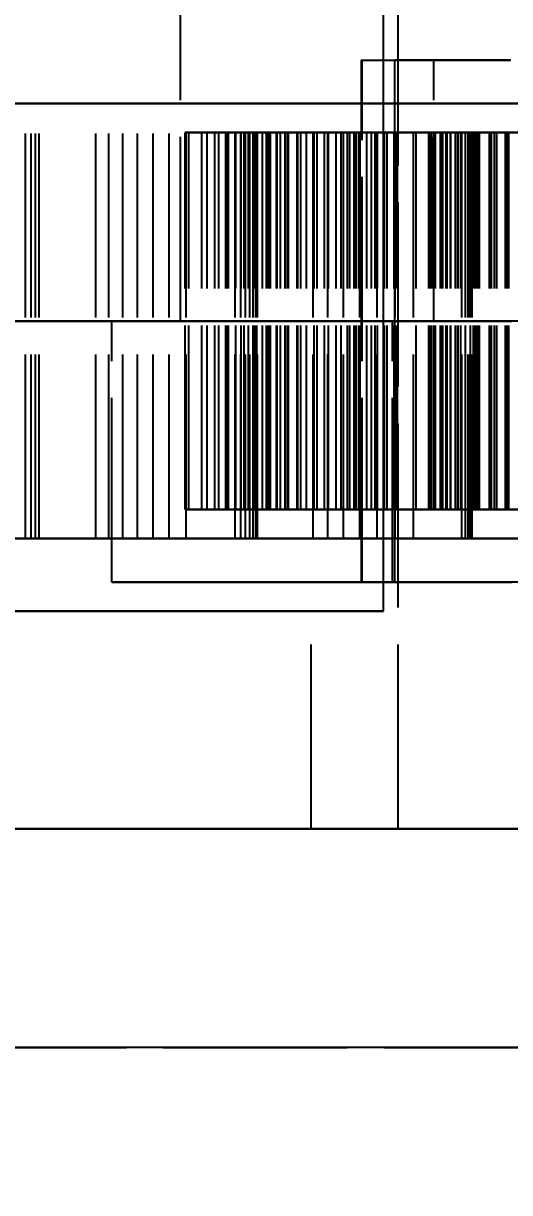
# Model space of a CAD drawing. Header units: millimetres. Extents: x -9 to 234, y -53 to 196.
# Drawn here: x 162.37 to 165.72, y -22.71 to -14.65 of the extents above; entities that cross this region are included whole.
import ezdxf

# ---------------------------------------------------------------- set-up
doc = ezdxf.new("R2010")
doc.units = ezdxf.units.MM
doc.linetypes.add('DASHED', pattern=[1.524, 1.27, -0.254])
for name, color, linetype in [('DIMS', 3, 'CONTINUOUS'), ('HIDDEN', 8, 'DASHED'), ('VISIBLE', 7, 'CONTINUOUS')]:
    doc.layers.add(name, color=color, linetype=linetype)
doc.styles.add('OpenSansCondensed-Light', font='OpenSansCondensed-Light.ttf')
doc.dimstyles.new('EZDXF', dxfattribs={"dimtxt": 0.25, "dimasz": 0.175, "dimexe": 0.375, "dimexo": 0.125, "dimgap": 0.1, "dimtad": 1, "dimlfac": 100, "dimzin": 12, "dimdsep": 46, "dimtxsty": 'OpenSansCondensed-Light', "dimblk": 'ARCHTICK', "dimcen": 2.5, "dimazin": 3, "dimtfac": 0.5, "dimtmove": 2, "dimatfit": 3})

# ---------------------------------------------------------------- blocks, each defined once
blk = doc.blocks.new('_ARCHTICK')
at = {"color": 0, "linetype": 'BYBLOCK', "const_width": 0.15}
blk.add_lwpolyline([(-0.5, -0.5), (0.5, 0.5)], dxfattribs=at)

msp = doc.modelspace()

# ---------------------------------------------------------------- linework, layer by layer
at = {"layer": 'HIDDEN'}
for points in [[(164.85, -18.7), (164.85, -0.4)], [(164.95, -20.2), (164.95, -8.2)], [(163.45, -16.7), (163.45, -12.2)], [(164.70342, -14.9), (164.70334, -14.9), (164.70325, -14.9), (164.70317, -14.9), (164.70309, -14.9), (164.703, -14.9), (164.70292, -14.9), (164.70283, -14.9), (164.70275, -14.9), (164.70267, -14.9), (164.70258, -14.9), (164.7025, -14.9), (164.70242, -14.9), (164.70233, -14.9), (164.70225, -14.9), (164.70216, -14.9), (164.70208, -14.9), (164.702, -14.9), (164.70191, -14.9), (164.70183, -14.9), (164.70175, -14.9), (164.70166, -14.9), (164.70158, -14.9), (164.70149, -14.9), (164.70141, -14.9), (164.70133, -14.9), (164.70124, -14.9), (164.70116, -14.9), (164.70107, -14.9), (164.70099, -14.9), (164.70091, -14.9), (164.70082, -14.9), (164.70074, -14.9), (164.70066, -14.9), (164.70057, -14.9), (164.70049, -14.9), (164.7004, -14.9), (164.70032, -14.9), (164.70024, -14.9), (164.70015, -14.9), (164.70007, -14.9), (164.69999, -14.9), (164.6999, -14.9), (164.69982, -14.9), (164.69973, -14.9), (164.69965, -14.9), (164.69957, -14.9), (164.69948, -14.9), (164.6994, -14.9), (164.69931, -14.9), (164.69923, -14.9), (164.69915, -14.9), (164.69906, -14.9), (164.69898, -14.9), (164.6989, -14.9), (164.69881, -14.9), (164.69873, -14.9), (164.69864, -14.9), (164.69856, -14.9), (164.69848, -14.9), (164.69839, -14.9), (164.69831, -14.9), (164.69823, -14.9), (164.69814, -14.9)], [(164.69814, -14.9), (164.70607, -14.9), (164.71399, -14.9), (164.72192, -14.9), (164.72984, -14.9), (164.73777, -14.9), (164.7457, -14.9), (164.75362, -14.9), (164.76155, -14.9), (164.76947, -14.9), (164.7774, -14.9), (164.78532, -14.9), (164.79325, -14.9), (164.80118, -14.9), (164.8091, -14.9), (164.81703, -14.9), (164.82495, -14.9), (164.83288, -14.9), (164.8408, -14.9), (164.84873, -14.9), (164.85665, -14.9), (164.86458, -14.9), (164.87251, -14.9), (164.88043, -14.9), (164.88836, -14.9), (164.89628, -14.9), (164.90421, -14.9), (164.91213, -14.9), (164.92006, -14.9), (164.92799, -14.9), (164.93591, -14.9), (164.94384, -14.9), (164.95176, -14.9), (164.95969, -14.9), (164.96761, -14.9), (164.97554, -14.9), (164.98347, -14.9), (164.99139, -14.9), (164.99932, -14.9), (165.00724, -14.9), (165.01517, -14.9), (165.02309, -14.9), (165.03102, -14.9), (165.03895, -14.9), (165.04687, -14.9), (165.0548, -14.9), (165.06272, -14.9), (165.07065, -14.9), (165.07857, -14.9), (165.0865, -14.9), (165.09442, -14.9), (165.10235, -14.9), (165.11028, -14.9), (165.1182, -14.9), (165.12613, -14.9), (165.13405, -14.9), (165.14198, -14.9), (165.1499, -14.9), (165.15783, -14.9), (165.16576, -14.9), (165.17368, -14.9), (165.18161, -14.9), (165.18953, -14.9), (165.19746, -14.9)], [(164.69814, -18.5), (164.69814, -14.9)], [(164.70342, -18.5), (164.70342, -14.9)], [(164.70342, -14.9), (164.70699, -14.9), (164.71056, -14.9), (164.71413, -14.9), (164.7177, -14.9), (164.72127, -14.9), (164.72484, -14.9), (164.72841, -14.9), (164.73198, -14.9), (164.73555, -14.9), (164.73912, -14.9), (164.74269, -14.9), (164.74626, -14.9), (164.74983, -14.9), (164.7534, -14.9), (164.75697, -14.9), (164.76053, -14.9), (164.7641, -14.9), (164.76767, -14.9), (164.77124, -14.9), (164.77481, -14.9), (164.77838, -14.9), (164.78195, -14.9), (164.78552, -14.9), (164.78909, -14.9), (164.79266, -14.9), (164.79623, -14.9), (164.7998, -14.9), (164.80337, -14.9), (164.80694, -14.9), (164.81051, -14.9), (164.81408, -14.9), (164.81765, -14.9), (164.82122, -14.9), (164.82479, -14.9), (164.82836, -14.9), (164.83193, -14.9), (164.8355, -14.9), (164.83907, -14.9), (164.84264, -14.9), (164.84621, -14.9), (164.84977, -14.9), (164.85334, -14.9), (164.85691, -14.9), (164.86048, -14.9), (164.86405, -14.9), (164.86762, -14.9), (164.87119, -14.9), (164.87476, -14.9), (164.87833, -14.9), (164.8819, -14.9), (164.88547, -14.9), (164.88904, -14.9), (164.89261, -14.9), (164.89618, -14.9), (164.89975, -14.9), (164.90332, -14.9), (164.90689, -14.9), (164.91046, -14.9), (164.91403, -14.9), (164.9176, -14.9), (164.92117, -14.9), (164.92474, -14.9), (164.92831, -14.9)], [(165.72302, -14.9), (165.70264, -14.9), (165.68226, -14.9), (165.66188, -14.9), (165.64151, -14.9), (165.62113, -14.9), (165.60075, -14.9), (165.58038, -14.9), (165.56, -14.9), (165.53962, -14.9), (165.51924, -14.9), (165.49887, -14.9), (165.47849, -14.9), (165.45811, -14.9), (165.43774, -14.9), (165.41736, -14.9), (165.39698, -14.9), (165.3766, -14.9), (165.35623, -14.9), (165.33585, -14.9), (165.31547, -14.9), (165.2951, -14.9), (165.27472, -14.9), (165.25434, -14.9), (165.23396, -14.9), (165.21359, -14.9), (165.19321, -14.9), (165.17283, -14.9), (165.15245, -14.9), (165.13208, -14.9), (165.1117, -14.9), (165.09132, -14.9), (165.07095, -14.9), (165.05057, -14.9), (165.03019, -14.9), (165.00981, -14.9), (164.98944, -14.9), (164.96906, -14.9), (164.94868, -14.9), (164.92831, -14.9)], [(164.92831, -18.5), (164.92831, -14.9)], [(165.19746, -16.7), (165.19746, -14.9)], [(165.19746, -14.9), (165.21575, -14.9), (165.23405, -14.9), (165.25234, -14.9), (165.27064, -14.9), (165.28893, -14.9), (165.30722, -14.9), (165.32552, -14.9), (165.34381, -14.9), (165.36211, -14.9), (165.3804, -14.9), (165.3987, -14.9), (165.41699, -14.9), (165.43528, -14.9), (165.45358, -14.9), (165.47187, -14.9), (165.49017, -14.9), (165.50846, -14.9), (165.52676, -14.9), (165.54505, -14.9), (165.56334, -14.9), (165.58164, -14.9), (165.59993, -14.9), (165.61823, -14.9), (165.63652, -14.9), (165.65482, -14.9), (165.67311, -14.9), (165.6914, -14.9), (165.7097, -14.9), (165.72799, -14.9)], [(171.77063, -15.2), (171.07222, -15.2), (170.37381, -15.2), (169.6754, -15.2), (168.97698, -15.2), (168.27857, -15.2), (167.58016, -15.2), (166.88175, -15.2), (166.18333, -15.2), (165.48492, -15.2), (164.78651, -15.2), (164.0881, -15.2), (163.38968, -15.2), (162.69127, -15.2), (161.99286, -15.2)], [(172.18333, -15.2), (171.42143, -15.2), (170.65952, -15.2), (169.89762, -15.2), (169.13571, -15.2), (168.37381, -15.2), (167.6119, -15.2), (166.85, -15.2), (166.0881, -15.2), (165.32619, -15.2), (164.56429, -15.2), (163.80238, -15.2), (163.04048, -15.2), (162.27857, -15.2)], [(172.18333, -15.2), (171.42143, -15.2), (170.65952, -15.2), (169.89762, -15.2), (169.13571, -15.2), (168.37381, -15.2), (167.6119, -15.2), (166.85, -15.2), (166.0881, -15.2), (165.32619, -15.2), (164.56429, -15.2), (163.80238, -15.2), (163.04048, -15.2), (162.27857, -15.2)], [(162.33929, -15.2), (162.38155, -15.2)], [(162.38155, -15.2), (162.33929, -15.2)], [(162.34206, -15.2), (162.69127, -15.2), (163.04048, -15.2), (163.38968, -15.2), (163.73889, -15.2), (164.0881, -15.2), (164.4373, -15.2), (164.78651, -15.2), (165.13571, -15.2), (165.48492, -15.2), (165.83413, -15.2)], [(162.38155, -15.2), (162.41849, -15.2)], [(162.41849, -15.2), (162.38155, -15.2)], [(162.38155, -18.2), (162.38155, -15.2)], [(162.38155, -18.2), (162.38155, -15.2)], [(162.41849, -15.2), (162.44984, -15.2)], [(162.44984, -15.2), (162.41849, -15.2)], [(162.41849, -18.2), (162.41849, -15.2)], [(162.41849, -18.2), (162.41849, -15.2)], [(162.44984, -15.2), (162.47525, -15.2)], [(162.47525, -15.2), (162.44984, -15.2)], [(162.44984, -18.2), (162.44984, -15.2)], [(162.44984, -18.2), (162.44984, -15.2)], [(162.47525, -15.2), (162.86496, -15.2)], [(162.86496, -15.2), (162.47525, -15.2)], [(162.47525, -18.2), (162.47525, -15.2)], [(162.47525, -18.2), (162.47525, -15.2)], [(162.86496, -15.2), (162.95528, -15.2)], [(162.95528, -15.2), (162.86496, -15.2)], [(162.86496, -18.2), (162.86496, -15.2)], [(162.86496, -18.2), (162.86496, -15.2)], [(162.95528, -15.2), (163.05146, -15.2)], [(163.05146, -15.2), (162.95528, -15.2)], [(162.95528, -18.2), (162.95528, -15.2)], [(162.95528, -18.2), (162.95528, -15.2)], [(163.05146, -15.2), (163.15314, -15.2)], [(163.15314, -15.2), (163.05146, -15.2)], [(163.05146, -18.2), (163.05146, -15.2)], [(163.05146, -18.2), (163.05146, -15.2)], [(163.15314, -15.2), (163.26003, -15.2)], [(163.26003, -15.2), (163.15314, -15.2)], [(163.15314, -18.2), (163.15314, -15.2)], [(163.15314, -18.2), (163.15314, -15.2)], [(163.26003, -15.2), (163.3719, -15.2)], [(163.3719, -15.2), (163.26003, -15.2)], [(163.26003, -18.2), (163.26003, -15.2)], [(163.26003, -18.2), (163.26003, -15.2)], [(163.3719, -15.2), (163.48855, -15.2)], [(163.48855, -15.2), (163.3719, -15.2)], [(163.3719, -18.2), (163.3719, -15.2)], [(163.3719, -18.2), (163.3719, -15.2)], [(163.48855, -15.2), (163.8271, -15.2)], [(163.8271, -15.2), (163.48855, -15.2)], [(163.48855, -18.2), (163.48855, -15.2)], [(163.48855, -18.2), (163.48855, -15.2)], [(163.8271, -15.2), (163.86547, -15.2)], [(163.86547, -15.2), (163.8271, -15.2)], [(163.8271, -18.2), (163.8271, -15.2)], [(163.8271, -18.2), (163.8271, -15.2)], [(163.86547, -15.2), (163.89897, -15.2)], [(163.89897, -15.2), (163.86547, -15.2)], [(163.86547, -18.2), (163.86547, -15.2)], [(163.86547, -18.2), (163.86547, -15.2)], [(163.89897, -15.2), (163.92743, -15.2)], [(163.92743, -15.2), (163.89897, -15.2)], [(163.89897, -18.2), (163.89897, -15.2)], [(163.89897, -18.2), (163.89897, -15.2)], [(163.92743, -15.2), (163.95062, -15.2)], [(163.95062, -15.2), (163.92743, -15.2)], [(163.92743, -18.2), (163.92743, -15.2)], [(163.92743, -18.2), (163.92743, -15.2)], [(163.95062, -15.2), (163.96829, -15.2)], [(163.96829, -15.2), (163.95062, -15.2)], [(163.95062, -18.2), (163.95062, -15.2)], [(163.95062, -18.2), (163.95062, -15.2)], [(163.96829, -15.2), (163.98008, -15.2)], [(163.98008, -15.2), (163.96829, -15.2)], [(163.96829, -18.2), (163.96829, -15.2)], [(163.96829, -18.2), (163.96829, -15.2)], [(163.98008, -15.2), (164.36405, -15.2)], [(164.36405, -15.2), (163.98008, -15.2)], [(163.98008, -18.2), (163.98008, -15.2)], [(163.98008, -18.2), (163.98008, -15.2)], [(164.36405, -15.2), (164.46628, -15.2)], [(164.46628, -15.2), (164.36405, -15.2)], [(164.36405, -18.2), (164.36405, -15.2)], [(164.36405, -18.2), (164.36405, -15.2)], [(164.46628, -15.2), (164.57427, -15.2)], [(164.57427, -15.2), (164.46628, -15.2)], [(164.46628, -18.2), (164.46628, -15.2)], [(164.46628, -18.2), (164.46628, -15.2)], [(164.57427, -15.2), (164.68765, -15.2)], [(164.68765, -15.2), (164.57427, -15.2)], [(164.57427, -18.2), (164.57427, -15.2)], [(164.57427, -18.2), (164.57427, -15.2)], [(164.68765, -15.2), (164.80615, -15.2)], [(164.80615, -15.2), (164.68765, -15.2)], [(164.68765, -18.2), (164.68765, -15.2)], [(164.68765, -18.2), (164.68765, -15.2)], [(164.80615, -15.2), (164.92952, -15.2)], [(164.92952, -15.2), (164.80615, -15.2)], [(164.80615, -18.2), (164.80615, -15.2)], [(164.80615, -18.2), (164.80615, -15.2)], [(164.92952, -15.2), (165.05758, -15.2)], [(165.05758, -15.2), (164.92952, -15.2)], [(164.92952, -18.2), (164.92952, -15.2)], [(164.92952, -18.2), (164.92952, -15.2)], [(165.05758, -15.2), (165.39029, -15.2)], [(165.39029, -15.2), (165.05758, -15.2)], [(165.05758, -18.2), (165.05758, -15.2)], [(165.05758, -18.2), (165.05758, -15.2)], [(165.39029, -15.2), (165.41458, -15.2)], [(165.41458, -15.2), (165.39029, -15.2)], [(165.39029, -18.2), (165.39029, -15.2)], [(165.39029, -18.2), (165.39029, -15.2)], [(165.41458, -15.2), (165.43406, -15.2)], [(165.43406, -15.2), (165.41458, -15.2)], [(165.41458, -18.2), (165.41458, -15.2)], [(165.41458, -18.2), (165.41458, -15.2)], [(165.43406, -15.2), (165.44857, -15.2)], [(165.44857, -15.2), (165.43406, -15.2)], [(165.43406, -18.2), (165.43406, -15.2)], [(165.43406, -18.2), (165.43406, -15.2)], [(165.44857, -15.2), (165.4579, -15.2)], [(165.4579, -15.2), (165.44857, -15.2)], [(165.44857, -18.2), (165.44857, -15.2)], [(165.44857, -18.2), (165.44857, -15.2)], [(165.4579, -15.2), (165.4618, -15.2)], [(165.4618, -15.2), (165.4579, -15.2)], [(165.4579, -18.2), (165.4579, -15.2)], [(165.4579, -18.2), (165.4579, -15.2)], [(165.4618, -15.2), (165.45992, -15.2)], [(165.45992, -15.2), (165.83628, -15.2)], [(165.83628, -15.2), (165.45992, -15.2)], [(165.45992, -15.2), (165.4618, -15.2)], [(165.45992, -18.2), (165.45992, -15.2)], [(165.45992, -18.2), (165.45992, -15.2)], [(165.4618, -18.2), (165.4618, -15.2)], [(165.4618, -18.2), (165.4618, -15.2)], [(163.48221, -15.4), (163.50603, -15.4)], [(163.59694, -15.4), (163.48221, -15.4)], [(163.48221, -18), (163.48221, -15.4)], [(163.50603, -15.4), (163.63386, -15.4)], [(163.50603, -18), (163.50603, -15.4)], [(163.71348, -15.4), (163.59694, -15.4)], [(163.59694, -18), (163.59694, -15.4)], [(163.63386, -15.4), (163.76162, -15.4)], [(163.63386, -18), (163.63386, -15.4)], [(163.68625, -15.4), (163.7746, -15.4)], [(163.77965, -15.4), (163.68625, -15.4)], [(163.68625, -18), (163.68625, -15.4)], [(163.83136, -15.4), (163.71348, -15.4)], [(163.71348, -18), (163.71348, -15.4)], [(163.76162, -15.4), (163.88877, -15.4)], [(163.76162, -18), (163.76162, -15.4)], [(163.7746, -15.4), (163.86742, -15.4)], [(163.7746, -18), (163.7746, -15.4)], [(163.9193, -15.4), (163.77965, -15.4)], [(163.77965, -18), (163.77965, -15.4)], [(163.95015, -15.4), (163.83136, -15.4)], [(163.83136, -18), (163.83136, -15.4)], [(163.86742, -15.4), (163.96443, -15.4)], [(163.86742, -18), (163.86742, -15.4)], [(163.88877, -15.4), (164.01469, -15.4)], [(163.88877, -18), (163.88877, -15.4)], [(164.05612, -15.4), (163.9193, -15.4)], [(163.9193, -18), (163.9193, -15.4)], [(164.06935, -15.4), (163.95015, -15.4)], [(163.95015, -18), (163.95015, -15.4)], [(163.96443, -15.4), (164.06545, -15.4)], [(163.96443, -18), (163.96443, -15.4)], [(163.97576, -15.4), (164.11208, -15.4)], [(164.04285, -15.4), (163.97576, -15.4)], [(163.97576, -18), (163.97576, -15.4)], [(164.01469, -15.4), (164.13861, -15.4)], [(164.01469, -18), (164.01469, -15.4)], [(164.11601, -15.4), (164.04285, -15.4)], [(164.04285, -18), (164.04285, -15.4)], [(164.18945, -15.4), (164.05612, -15.4)], [(164.05612, -18), (164.05612, -15.4)], [(164.06545, -15.4), (164.17049, -15.4)], [(164.06545, -18), (164.06545, -15.4)], [(164.1884, -15.4), (164.06935, -15.4)], [(164.06935, -18), (164.06935, -15.4)], [(164.11208, -15.4), (164.25406, -15.4)], [(164.11208, -18), (164.11208, -15.4)], [(164.19511, -15.4), (164.11601, -15.4)], [(164.11601, -18), (164.11601, -15.4)], [(164.13861, -15.4), (164.25896, -15.4)], [(164.13861, -18), (164.13861, -15.4)], [(164.17049, -15.4), (164.28044, -15.4)], [(164.17049, -18), (164.17049, -15.4)], [(164.60213, -15.4), (164.1884, -15.4)], [(164.1884, -18), (164.1884, -15.4)], [(164.31846, -15.4), (164.18945, -15.4)], [(164.18945, -18), (164.18945, -15.4)], [(164.28014, -15.4), (164.19511, -15.4)], [(164.19511, -18), (164.19511, -15.4)], [(164.25406, -15.4), (164.39146, -15.4)], [(164.25406, -18), (164.25406, -15.4)], [(164.25896, -15.4), (164.66381, -15.4)], [(164.25896, -18), (164.25896, -15.4)], [(164.37143, -15.4), (164.28014, -15.4)], [(164.28014, -18), (164.28014, -15.4)], [(164.28044, -15.4), (164.68259, -15.4)], [(164.28044, -18), (164.28044, -15.4)], [(164.44196, -15.4), (164.31846, -15.4)], [(164.31846, -18), (164.31846, -15.4)], [(164.47086, -15.4), (164.37143, -15.4)], [(164.37143, -18), (164.37143, -15.4)], [(164.39146, -15.4), (164.52356, -15.4)], [(164.39146, -18), (164.39146, -15.4)], [(164.55704, -15.4), (164.44196, -15.4)], [(164.44196, -18), (164.44196, -15.4)], [(164.84905, -15.4), (164.47086, -15.4)], [(164.47086, -18), (164.47086, -15.4)], [(164.52356, -15.4), (164.64945, -15.4)], [(164.52356, -18), (164.52356, -15.4)], [(164.92438, -15.4), (164.55704, -15.4)], [(164.55704, -18), (164.55704, -15.4)], [(164.68259, -15.4), (164.60213, -15.4)], [(164.60213, -18), (164.60213, -15.4)], [(164.61704, -15.4), (164.64842, -15.4)], [(164.80915, -15.4), (164.61704, -15.4)], [(164.61704, -18), (164.61704, -15.4)], [(164.64842, -15.4), (164.68791, -15.4)], [(164.64842, -18), (164.64842, -15.4)], [(164.64945, -15.4), (164.7677, -15.4)], [(164.64945, -18), (164.64945, -15.4)], [(164.66381, -15.4), (164.84905, -15.4)], [(164.66381, -18), (164.66381, -15.4)], [(164.68259, -18), (164.68259, -15.4)], [(164.68791, -15.4), (164.73557, -15.4)], [(164.68791, -18), (164.68791, -15.4)], [(164.73557, -15.4), (164.79168, -15.4)], [(164.73557, -18), (164.73557, -15.4)], [(164.7677, -15.4), (164.87461, -15.4)], [(164.7677, -18), (164.7677, -15.4)], [(164.79168, -15.4), (164.85703, -15.4)], [(164.79168, -18), (164.79168, -15.4)], [(164.94607, -15.4), (164.80915, -15.4)], [(164.80915, -18), (164.80915, -15.4)], [(164.84905, -18), (164.84905, -15.4)], [(164.85703, -15.4), (164.93481, -15.4)], [(164.85703, -18), (164.85703, -15.4)], [(164.87461, -15.4), (165.20199, -15.4)], [(164.87461, -18), (164.87461, -15.4)], [(165.25461, -15.4), (164.92438, -15.4)], [(164.92438, -18), (164.92438, -15.4)], [(164.93481, -15.4), (165.25461, -15.4)], [(164.93481, -18), (164.93481, -15.4)], [(165.07608, -15.4), (164.94607, -15.4)], [(164.94607, -18), (164.94607, -15.4)], [(165.19844, -15.4), (165.07608, -15.4)], [(165.07608, -18), (165.07608, -15.4)], [(165.16253, -15.4), (165.38436, -15.4)], [(165.16869, -15.4), (165.16253, -15.4)], [(165.16253, -18), (165.16253, -15.4)], [(165.184, -15.4), (165.16869, -15.4)], [(165.16869, -18), (165.16869, -15.4)], [(165.20864, -15.4), (165.184, -15.4)], [(165.184, -18), (165.184, -15.4)], [(165.31213, -15.4), (165.19844, -15.4)], [(165.19844, -18), (165.19844, -15.4)], [(165.20199, -15.4), (165.61623, -15.4)], [(165.20199, -18), (165.20199, -15.4)], [(165.24307, -15.4), (165.20864, -15.4)], [(165.20864, -18), (165.20864, -15.4)], [(165.28838, -15.4), (165.24307, -15.4)], [(165.24307, -18), (165.24307, -15.4)], [(165.25461, -18), (165.25461, -15.4)], [(165.26008, -15.4), (165.36401, -15.4)], [(165.31534, -15.4), (165.26008, -15.4)], [(165.26008, -18), (165.26008, -15.4)], [(165.28282, -15.4), (165.34583, -15.4)], [(165.38381, -15.4), (165.28282, -15.4)], [(165.28282, -18), (165.28282, -15.4)], [(165.3485, -15.4), (165.28838, -15.4)], [(165.28838, -18), (165.28838, -15.4)], [(165.41547, -15.4), (165.31213, -15.4)], [(165.31213, -18), (165.31213, -15.4)], [(165.44963, -15.4), (165.31534, -15.4)], [(165.31534, -18), (165.31534, -15.4)], [(165.34583, -15.4), (165.48144, -15.4)], [(165.34583, -18), (165.34583, -15.4)], [(165.61623, -15.4), (165.3485, -15.4)], [(165.3485, -18), (165.3485, -15.4)], [(165.36401, -15.4), (165.47095, -15.4)], [(165.36401, -18), (165.36401, -15.4)], [(165.48811, -15.4), (165.38381, -15.4)], [(165.38381, -18), (165.38381, -15.4)], [(165.38436, -15.4), (165.51237, -15.4)], [(165.38436, -18), (165.38436, -15.4)], [(165.50379, -15.4), (165.41547, -15.4)], [(165.41547, -18), (165.41547, -15.4)], [(165.58261, -15.4), (165.44963, -15.4)], [(165.44963, -18), (165.44963, -15.4)], [(165.47095, -15.4), (165.58053, -15.4)], [(165.47095, -18), (165.47095, -15.4)], [(165.48144, -15.4), (165.61543, -15.4)], [(165.48144, -18), (165.48144, -15.4)], [(165.59536, -15.4), (165.48811, -15.4)], [(165.48811, -18), (165.48811, -15.4)], [(165.75198, -15.4), (165.50379, -15.4)], [(165.50379, -18), (165.50379, -15.4)], [(165.51237, -15.4), (165.63219, -15.4)], [(165.51237, -18), (165.51237, -15.4)], [(165.58053, -15.4), (165.69242, -15.4)], [(165.58053, -18), (165.58053, -15.4)], [(165.71368, -15.4), (165.58261, -15.4)], [(165.58261, -18), (165.58261, -15.4)], [(165.70527, -15.4), (165.59536, -15.4)], [(165.59536, -18), (165.59536, -15.4)], [(165.61543, -15.4), (165.74718, -15.4)], [(165.61543, -18), (165.61543, -15.4)], [(165.61623, -18), (165.61623, -15.4)], [(165.63219, -15.4), (165.74308, -15.4)], [(165.63219, -18), (165.63219, -15.4)], [(165.69242, -15.4), (165.80634, -15.4)], [(165.69242, -18), (165.69242, -15.4)], [(165.81761, -15.4), (165.70527, -15.4)], [(165.70527, -18), (165.70527, -15.4)], [(165.84212, -15.4), (165.71368, -15.4)], [(165.71368, -18), (165.71368, -15.4)], [(166.21207, -16.7), (165.97616, -16.7), (165.74026, -16.7), (165.50435, -16.7), (165.26844, -16.7), (165.03254, -16.7), (164.79663, -16.7), (164.56073, -16.7), (164.32482, -16.7), (164.08892, -16.7), (163.85301, -16.7), (163.6171, -16.7), (163.3812, -16.7), (163.14529, -16.7), (162.90939, -16.7), (162.67348, -16.7), (162.43757, -16.7), (162.20167, -16.7)], [(162.27561, -16.7), (162.37637, -16.7), (162.47712, -16.7), (162.57787, -16.7), (162.67863, -16.7), (162.77938, -16.7), (162.88013, -16.7), (162.98089, -16.7), (163.08164, -16.7), (163.18239, -16.7), (163.28315, -16.7), (163.3839, -16.7), (163.48465, -16.7), (163.58541, -16.7), (163.68616, -16.7), (163.78691, -16.7), (163.88767, -16.7), (163.98842, -16.7), (164.08917, -16.7), (164.18993, -16.7), (164.29068, -16.7), (164.39143, -16.7), (164.49219, -16.7), (164.59294, -16.7), (164.69369, -16.7), (164.79445, -16.7), (164.8952, -16.7), (164.99595, -16.7), (165.09671, -16.7), (165.19746, -16.7)], [(163.45, -16.7), (163.30397, -16.7), (163.15794, -16.7), (163.0119, -16.7), (162.86587, -16.7), (162.71984, -16.7), (162.57381, -16.7), (162.42778, -16.7), (162.28175, -16.7)], [(164.91236, -16.7), (164.47788, -16.7), (164.0434, -16.7), (163.60892, -16.7), (163.17443, -16.7), (162.73995, -16.7), (162.30547, -16.7)], [(162.35476, -16.7), (162.42778, -16.7), (162.50079, -16.7), (162.57381, -16.7), (162.64683, -16.7), (162.71984, -16.7), (162.79286, -16.7), (162.86587, -16.7), (162.93889, -16.7), (163.0119, -16.7), (163.08492, -16.7), (163.15794, -16.7), (163.23095, -16.7), (163.30397, -16.7), (163.37698, -16.7), (163.45, -16.7)], [(162.358, -16.7), (162.48792, -16.7), (162.61785, -16.7), (162.74777, -16.7), (162.8777, -16.7), (163.00763, -16.7), (163.13755, -16.7), (163.26748, -16.7), (163.3974, -16.7), (163.52733, -16.7), (163.65725, -16.7), (163.78718, -16.7), (163.91711, -16.7), (164.04703, -16.7), (164.17696, -16.7), (164.30688, -16.7), (164.43681, -16.7), (164.56673, -16.7), (164.69666, -16.7), (164.82659, -16.7), (164.95651, -16.7), (165.08644, -16.7), (165.21636, -16.7), (165.34629, -16.7), (165.47622, -16.7), (165.60614, -16.7), (165.73607, -16.7)], [(165.83296, -16.7), (165.69011, -16.7), (165.54725, -16.7), (165.40439, -16.7), (165.26153, -16.7), (165.11868, -16.7), (164.97582, -16.7), (164.83296, -16.7), (164.69011, -16.7), (164.54725, -16.7), (164.40439, -16.7), (164.26153, -16.7), (164.11868, -16.7), (163.97582, -16.7), (163.83296, -16.7), (163.69011, -16.7), (163.54725, -16.7), (163.40439, -16.7), (163.26153, -16.7), (163.11868, -16.7), (162.97582, -16.7)], [(162.97582, -16.7), (163.00656, -16.7), (163.0373, -16.7), (163.06804, -16.7), (163.09877, -16.7), (163.12951, -16.7), (163.16025, -16.7), (163.19099, -16.7), (163.22173, -16.7), (163.25247, -16.7), (163.28321, -16.7), (163.31395, -16.7), (163.34469, -16.7), (163.37542, -16.7), (163.40616, -16.7), (163.4369, -16.7), (163.46764, -16.7), (163.49838, -16.7), (163.52912, -16.7), (163.55986, -16.7), (163.5906, -16.7), (163.62133, -16.7), (163.65207, -16.7), (163.68281, -16.7), (163.71355, -16.7), (163.74429, -16.7), (163.77503, -16.7), (163.80577, -16.7), (163.83651, -16.7), (163.86725, -16.7), (163.89798, -16.7), (163.92872, -16.7), (163.95946, -16.7), (163.9902, -16.7), (164.02094, -16.7), (164.05168, -16.7), (164.08242, -16.7), (164.11316, -16.7), (164.14389, -16.7), (164.17463, -16.7), (164.20537, -16.7), (164.23611, -16.7), (164.26685, -16.7), (164.29759, -16.7), (164.32833, -16.7), (164.35907, -16.7), (164.3898, -16.7), (164.42054, -16.7), (164.45128, -16.7), (164.48202, -16.7), (164.51276, -16.7), (164.5435, -16.7), (164.57424, -16.7), (164.60498, -16.7), (164.63572, -16.7), (164.66645, -16.7), (164.69719, -16.7), (164.72793, -16.7), (164.75867, -16.7), (164.78941, -16.7), (164.82015, -16.7), (164.85089, -16.7), (164.88163, -16.7), (164.91236, -16.7)], [(162.97582, -18.5), (162.97582, -16.7)], [(164.91236, -18.5), (164.91236, -16.7)], [(165.19746, -16.7), (165.22663, -16.7), (165.2558, -16.7), (165.28498, -16.7), (165.31415, -16.7), (165.34332, -16.7), (165.37249, -16.7), (165.40167, -16.7), (165.43084, -16.7), (165.46001, -16.7), (165.48918, -16.7), (165.51836, -16.7), (165.54753, -16.7), (165.5767, -16.7), (165.60587, -16.7), (165.63505, -16.7), (165.66422, -16.7), (165.69339, -16.7), (165.72256, -16.7)], [(163.48221, -18), (163.50603, -18)], [(163.59694, -18), (163.48221, -18)], [(163.50603, -18), (163.63386, -18)], [(163.71348, -18), (163.59694, -18)], [(163.63386, -18), (163.76162, -18)], [(163.68625, -18), (163.7746, -18)], [(163.77965, -18), (163.68625, -18)], [(163.83136, -18), (163.71348, -18)], [(163.76162, -18), (163.88877, -18)], [(163.7746, -18), (163.86742, -18)], [(163.9193, -18), (163.77965, -18)], [(163.95015, -18), (163.83136, -18)], [(163.86742, -18), (163.96443, -18)], [(163.88877, -18), (164.01469, -18)], [(164.05612, -18), (163.9193, -18)], [(164.06935, -18), (163.95015, -18)], [(163.96443, -18), (164.06545, -18)], [(163.97576, -18), (164.11208, -18)], [(164.04285, -18), (163.97576, -18)], [(164.01469, -18), (164.13861, -18)], [(164.11601, -18), (164.04285, -18)], [(164.18945, -18), (164.05612, -18)], [(164.06545, -18), (164.17049, -18)], [(164.1884, -18), (164.06935, -18)], [(164.11208, -18), (164.25406, -18)], [(164.19511, -18), (164.11601, -18)], [(164.13861, -18), (164.25896, -18)], [(164.17049, -18), (164.28044, -18)], [(164.60213, -18), (164.1884, -18)], [(164.31846, -18), (164.18945, -18)], [(164.28014, -18), (164.19511, -18)], [(164.25406, -18), (164.39146, -18)], [(164.25896, -18), (164.66381, -18)], [(164.37143, -18), (164.28014, -18)], [(164.28044, -18), (164.68259, -18)], [(164.44196, -18), (164.31846, -18)], [(164.47086, -18), (164.37143, -18)], [(164.39146, -18), (164.52356, -18)], [(164.55704, -18), (164.44196, -18)], [(164.84905, -18), (164.47086, -18)], [(164.52356, -18), (164.64945, -18)], [(164.92438, -18), (164.55704, -18)], [(164.68259, -18), (164.60213, -18)], [(164.61704, -18), (164.64842, -18)], [(164.80915, -18), (164.61704, -18)], [(164.64842, -18), (164.68791, -18)], [(164.64945, -18), (164.7677, -18)], [(164.66381, -18), (164.84905, -18)], [(164.68791, -18), (164.73557, -18)], [(164.73557, -18), (164.79168, -18)], [(164.7677, -18), (164.87461, -18)], [(164.79168, -18), (164.85703, -18)], [(164.94607, -18), (164.80915, -18)], [(164.85703, -18), (164.93481, -18)], [(164.87461, -18), (165.20199, -18)], [(165.25461, -18), (164.92438, -18)], [(164.93481, -18), (165.25461, -18)], [(165.07608, -18), (164.94607, -18)], [(165.19844, -18), (165.07608, -18)], [(165.16253, -18), (165.38436, -18)], [(165.16869, -18), (165.16253, -18)], [(165.184, -18), (165.16869, -18)], [(165.20864, -18), (165.184, -18)], [(165.31213, -18), (165.19844, -18)], [(165.20199, -18), (165.61623, -18)], [(165.24307, -18), (165.20864, -18)], [(165.28838, -18), (165.24307, -18)], [(165.26008, -18), (165.36401, -18)], [(165.31534, -18), (165.26008, -18)], [(165.28282, -18), (165.34583, -18)], [(165.38381, -18), (165.28282, -18)], [(165.3485, -18), (165.28838, -18)], [(165.41547, -18), (165.31213, -18)], [(165.44963, -18), (165.31534, -18)], [(165.34583, -18), (165.48144, -18)], [(165.61623, -18), (165.3485, -18)], [(165.36401, -18), (165.47095, -18)], [(165.48811, -18), (165.38381, -18)], [(165.38436, -18), (165.51237, -18)], [(165.50379, -18), (165.41547, -18)], [(165.58261, -18), (165.44963, -18)], [(165.47095, -18), (165.58053, -18)], [(165.48144, -18), (165.61543, -18)], [(165.59536, -18), (165.48811, -18)], [(165.75198, -18), (165.50379, -18)], [(165.51237, -18), (165.63219, -18)], [(165.58053, -18), (165.69242, -18)], [(165.71368, -18), (165.58261, -18)], [(165.70527, -18), (165.59536, -18)], [(165.61543, -18), (165.74718, -18)], [(165.63219, -18), (165.74308, -18)], [(165.69242, -18), (165.80634, -18)], [(165.81761, -18), (165.70527, -18)], [(165.84212, -18), (165.71368, -18)], [(172.18333, -18.2), (171.42143, -18.2), (170.65952, -18.2), (169.89762, -18.2), (169.13571, -18.2), (168.37381, -18.2), (167.6119, -18.2), (166.85, -18.2), (166.0881, -18.2), (165.32619, -18.2), (164.56429, -18.2), (163.80238, -18.2), (163.04048, -18.2), (162.27857, -18.2)], [(162.33929, -18.2), (162.38155, -18.2)], [(162.38155, -18.2), (162.33929, -18.2)], [(162.38155, -18.2), (162.41849, -18.2)], [(162.41849, -18.2), (162.38155, -18.2)], [(162.41849, -18.2), (162.44984, -18.2)], [(162.44984, -18.2), (162.41849, -18.2)], [(162.44984, -18.2), (162.47525, -18.2)], [(162.47525, -18.2), (162.44984, -18.2)], [(162.47525, -18.2), (162.86496, -18.2)], [(162.86496, -18.2), (162.47525, -18.2)], [(162.86496, -18.2), (162.95528, -18.2)], [(162.95528, -18.2), (162.86496, -18.2)], [(162.95528, -18.2), (163.05146, -18.2)], [(163.05146, -18.2), (162.95528, -18.2)], [(163.05146, -18.2), (163.15314, -18.2)], [(163.15314, -18.2), (163.05146, -18.2)], [(163.15314, -18.2), (163.26003, -18.2)], [(163.26003, -18.2), (163.15314, -18.2)], [(163.26003, -18.2), (163.3719, -18.2)], [(163.3719, -18.2), (163.26003, -18.2)], [(163.3719, -18.2), (163.48855, -18.2)], [(163.48855, -18.2), (163.3719, -18.2)], [(163.48855, -18.2), (163.8271, -18.2)], [(163.8271, -18.2), (163.48855, -18.2)], [(163.8271, -18.2), (163.86547, -18.2)], [(163.86547, -18.2), (163.8271, -18.2)], [(163.86547, -18.2), (163.89897, -18.2)], [(163.89897, -18.2), (163.86547, -18.2)], [(163.89897, -18.2), (163.92743, -18.2)], [(163.92743, -18.2), (163.89897, -18.2)], [(163.92743, -18.2), (163.95062, -18.2)], [(163.95062, -18.2), (163.92743, -18.2)], [(163.95062, -18.2), (163.96829, -18.2)], [(163.96829, -18.2), (163.95062, -18.2)], [(163.96829, -18.2), (163.98008, -18.2)], [(163.98008, -18.2), (163.96829, -18.2)], [(163.98008, -18.2), (164.36405, -18.2)], [(164.36405, -18.2), (163.98008, -18.2)], [(164.36405, -18.2), (164.46628, -18.2)], [(164.46628, -18.2), (164.36405, -18.2)], [(164.46628, -18.2), (164.57427, -18.2)], [(164.57427, -18.2), (164.46628, -18.2)], [(164.57427, -18.2), (164.68765, -18.2)], [(164.68765, -18.2), (164.57427, -18.2)], [(164.68765, -18.2), (164.80615, -18.2)], [(164.80615, -18.2), (164.68765, -18.2)], [(164.80615, -18.2), (164.92952, -18.2)], [(164.92952, -18.2), (164.80615, -18.2)], [(164.92952, -18.2), (165.05758, -18.2)], [(165.05758, -18.2), (164.92952, -18.2)], [(165.05758, -18.2), (165.39029, -18.2)], [(165.39029, -18.2), (165.05758, -18.2)], [(165.39029, -18.2), (165.41458, -18.2)], [(165.41458, -18.2), (165.39029, -18.2)], [(165.41458, -18.2), (165.43406, -18.2)], [(165.43406, -18.2), (165.41458, -18.2)], [(165.43406, -18.2), (165.44857, -18.2)], [(165.44857, -18.2), (165.43406, -18.2)], [(165.44857, -18.2), (165.4579, -18.2)], [(165.4579, -18.2), (165.44857, -18.2)], [(165.4579, -18.2), (165.4618, -18.2)], [(165.4618, -18.2), (165.4579, -18.2)], [(165.4618, -18.2), (165.45992, -18.2)], [(165.45992, -18.2), (165.83628, -18.2)], [(165.83628, -18.2), (165.45992, -18.2)], [(165.45992, -18.2), (165.4618, -18.2)], [(165.83296, -18.5), (165.69011, -18.5), (165.54725, -18.5), (165.40439, -18.5), (165.26153, -18.5), (165.11868, -18.5), (164.97582, -18.5), (164.83296, -18.5), (164.69011, -18.5), (164.54725, -18.5), (164.40439, -18.5), (164.26153, -18.5), (164.11868, -18.5), (163.97582, -18.5), (163.83296, -18.5), (163.69011, -18.5), (163.54725, -18.5), (163.40439, -18.5), (163.26153, -18.5), (163.11868, -18.5), (162.97582, -18.5)], [(162.97582, -18.5), (163.00656, -18.5), (163.0373, -18.5), (163.06804, -18.5), (163.09877, -18.5), (163.12951, -18.5), (163.16025, -18.5), (163.19099, -18.5), (163.22173, -18.5), (163.25247, -18.5), (163.28321, -18.5), (163.31395, -18.5), (163.34469, -18.5), (163.37542, -18.5), (163.40616, -18.5), (163.4369, -18.5), (163.46764, -18.5), (163.49838, -18.5), (163.52912, -18.5), (163.55986, -18.5), (163.5906, -18.5), (163.62133, -18.5), (163.65207, -18.5), (163.68281, -18.5), (163.71355, -18.5), (163.74429, -18.5), (163.77503, -18.5), (163.80577, -18.5), (163.83651, -18.5), (163.86725, -18.5), (163.89798, -18.5), (163.92872, -18.5), (163.95946, -18.5), (163.9902, -18.5), (164.02094, -18.5), (164.05168, -18.5), (164.08242, -18.5), (164.11316, -18.5), (164.14389, -18.5), (164.17463, -18.5), (164.20537, -18.5), (164.23611, -18.5), (164.26685, -18.5), (164.29759, -18.5), (164.32833, -18.5), (164.35907, -18.5), (164.3898, -18.5), (164.42054, -18.5), (164.45128, -18.5), (164.48202, -18.5), (164.51276, -18.5), (164.5435, -18.5), (164.57424, -18.5), (164.60498, -18.5), (164.63572, -18.5), (164.66645, -18.5), (164.69719, -18.5), (164.72793, -18.5), (164.75867, -18.5), (164.78941, -18.5), (164.82015, -18.5), (164.85089, -18.5), (164.88163, -18.5), (164.91236, -18.5)], [(164.70342, -18.5), (164.70334, -18.5), (164.70325, -18.5), (164.70317, -18.5), (164.70309, -18.5), (164.703, -18.5), (164.70292, -18.5), (164.70283, -18.5), (164.70275, -18.5), (164.70267, -18.5), (164.70258, -18.5), (164.7025, -18.5), (164.70242, -18.5), (164.70233, -18.5), (164.70225, -18.5), (164.70216, -18.5), (164.70208, -18.5), (164.702, -18.5), (164.70191, -18.5), (164.70183, -18.5), (164.70175, -18.5), (164.70166, -18.5), (164.70158, -18.5), (164.70149, -18.5), (164.70141, -18.5), (164.70133, -18.5), (164.70124, -18.5), (164.70116, -18.5), (164.70107, -18.5), (164.70099, -18.5), (164.70091, -18.5), (164.70082, -18.5), (164.70074, -18.5), (164.70066, -18.5), (164.70057, -18.5), (164.70049, -18.5), (164.7004, -18.5), (164.70032, -18.5), (164.70024, -18.5), (164.70015, -18.5), (164.70007, -18.5), (164.69999, -18.5), (164.6999, -18.5), (164.69982, -18.5), (164.69973, -18.5), (164.69965, -18.5), (164.69957, -18.5), (164.69948, -18.5), (164.6994, -18.5), (164.69931, -18.5), (164.69923, -18.5), (164.69915, -18.5), (164.69906, -18.5), (164.69898, -18.5), (164.6989, -18.5), (164.69881, -18.5), (164.69873, -18.5), (164.69864, -18.5), (164.69856, -18.5), (164.69848, -18.5), (164.69839, -18.5), (164.69831, -18.5), (164.69823, -18.5), (164.69814, -18.5)], [(164.69814, -18.5), (164.73524, -18.5), (164.77234, -18.5), (164.80944, -18.5), (164.84653, -18.5), (164.88363, -18.5), (164.92073, -18.5), (164.95783, -18.5), (164.99493, -18.5), (165.03202, -18.5), (165.06912, -18.5), (165.10622, -18.5), (165.14332, -18.5), (165.18042, -18.5), (165.21752, -18.5), (165.25461, -18.5), (165.29171, -18.5), (165.32881, -18.5), (165.36591, -18.5), (165.40301, -18.5), (165.4401, -18.5), (165.4772, -18.5), (165.5143, -18.5), (165.5514, -18.5), (165.5885, -18.5), (165.6256, -18.5), (165.66269, -18.5), (165.69979, -18.5), (165.73689, -18.5)], [(164.70342, -18.5), (164.70699, -18.5), (164.71056, -18.5), (164.71413, -18.5), (164.7177, -18.5), (164.72127, -18.5), (164.72484, -18.5), (164.72841, -18.5), (164.73198, -18.5), (164.73555, -18.5), (164.73912, -18.5), (164.74269, -18.5), (164.74626, -18.5), (164.74983, -18.5), (164.7534, -18.5), (164.75697, -18.5), (164.76053, -18.5), (164.7641, -18.5), (164.76767, -18.5), (164.77124, -18.5), (164.77481, -18.5), (164.77838, -18.5), (164.78195, -18.5), (164.78552, -18.5), (164.78909, -18.5), (164.79266, -18.5), (164.79623, -18.5), (164.7998, -18.5), (164.80337, -18.5), (164.80694, -18.5), (164.81051, -18.5), (164.81408, -18.5), (164.81765, -18.5), (164.82122, -18.5), (164.82479, -18.5), (164.82836, -18.5), (164.83193, -18.5), (164.8355, -18.5), (164.83907, -18.5), (164.84264, -18.5), (164.84621, -18.5), (164.84977, -18.5), (164.85334, -18.5), (164.85691, -18.5), (164.86048, -18.5), (164.86405, -18.5), (164.86762, -18.5), (164.87119, -18.5), (164.87476, -18.5), (164.87833, -18.5), (164.8819, -18.5), (164.88547, -18.5), (164.88904, -18.5), (164.89261, -18.5), (164.89618, -18.5), (164.89975, -18.5), (164.90332, -18.5), (164.90689, -18.5), (164.91046, -18.5), (164.91403, -18.5), (164.9176, -18.5), (164.92117, -18.5), (164.92474, -18.5), (164.92831, -18.5)], [(165.80917, -18.5), (165.69707, -18.5), (165.58497, -18.5), (165.47287, -18.5), (165.36077, -18.5), (165.24867, -18.5), (165.13657, -18.5), (165.02447, -18.5), (164.91236, -18.5)], [(165.76207, -18.5), (165.62311, -18.5), (165.48415, -18.5), (165.34519, -18.5), (165.20623, -18.5), (165.06727, -18.5), (164.92831, -18.5)], [(164.85, -18.7), (164.65952, -18.7), (164.46905, -18.7), (164.27857, -18.7), (164.0881, -18.7), (163.89762, -18.7), (163.70714, -18.7), (163.51667, -18.7), (163.32619, -18.7), (163.13571, -18.7), (162.94524, -18.7), (162.75476, -18.7), (162.56429, -18.7), (162.37381, -18.7), (162.18333, -18.7)], [(164.35, -18.7), (164.1754, -18.7), (164.00079, -18.7), (163.82619, -18.7), (163.65159, -18.7), (163.47698, -18.7), (163.30238, -18.7), (163.12778, -18.7), (162.95317, -18.7), (162.77857, -18.7), (162.60397, -18.7), (162.42937, -18.7), (162.25476, -18.7)], [(162.27857, -18.7), (162.37381, -18.7), (162.46905, -18.7), (162.56429, -18.7), (162.65952, -18.7), (162.75476, -18.7), (162.85, -18.7), (162.94524, -18.7), (163.04048, -18.7), (163.13571, -18.7), (163.23095, -18.7), (163.32619, -18.7), (163.42143, -18.7), (163.51667, -18.7), (163.6119, -18.7), (163.70714, -18.7), (163.80238, -18.7), (163.89762, -18.7), (163.99286, -18.7), (164.0881, -18.7), (164.18333, -18.7), (164.27857, -18.7), (164.37381, -18.7), (164.46905, -18.7), (164.56429, -18.7), (164.65952, -18.7), (164.75476, -18.7), (164.85, -18.7)], [(162.34206, -18.7), (162.42937, -18.7), (162.51667, -18.7), (162.60397, -18.7), (162.69127, -18.7), (162.77857, -18.7), (162.86587, -18.7), (162.95317, -18.7), (163.04048, -18.7), (163.12778, -18.7), (163.21508, -18.7), (163.30238, -18.7), (163.38968, -18.7), (163.47698, -18.7), (163.56429, -18.7), (163.65159, -18.7), (163.73889, -18.7), (163.82619, -18.7), (163.91349, -18.7), (164.00079, -18.7), (164.0881, -18.7), (164.1754, -18.7), (164.2627, -18.7), (164.35, -18.7)], [(164.35, -20.2), (164.35, -18.7)], [(94.75, -20.2), (200.25, -20.2)], [(171.51618, -20.2), (170.83666, -20.2), (170.15714, -20.2), (169.47761, -20.2), (168.79809, -20.2), (168.11856, -20.2), (167.43904, -20.2), (166.75951, -20.2), (166.07999, -20.2), (165.40046, -20.2), (164.72094, -20.2), (164.04142, -20.2), (163.36189, -20.2), (162.68237, -20.2), (162.00284, -20.2)], [(162.18063, -20.2), (162.85357, -20.2), (163.52651, -20.2), (164.19945, -20.2), (164.87239, -20.2), (165.54533, -20.2), (166.21827, -20.2), (166.8912, -20.2), (167.56414, -20.2), (168.23708, -20.2), (168.91002, -20.2), (169.58296, -20.2), (170.2559, -20.2), (170.92884, -20.2), (171.60178, -20.2)], [(164.95, -20.2), (164.75635, -20.2), (164.5627, -20.2), (164.36905, -20.2), (164.1754, -20.2), (163.98175, -20.2), (163.7881, -20.2), (163.59444, -20.2), (163.40079, -20.2), (163.20714, -20.2), (163.01349, -20.2), (162.81984, -20.2), (162.62619, -20.2), (162.43254, -20.2), (162.23889, -20.2)], [(164.35, -20.2), (164.1754, -20.2), (164.00079, -20.2), (163.82619, -20.2), (163.65159, -20.2), (163.47698, -20.2), (163.30238, -20.2), (163.12778, -20.2), (162.95317, -20.2), (162.77857, -20.2), (162.60397, -20.2), (162.42937, -20.2), (162.25476, -20.2)], [(162.33571, -20.2), (162.43254, -20.2), (162.52937, -20.2), (162.62619, -20.2), (162.72302, -20.2), (162.81984, -20.2), (162.91667, -20.2), (163.01349, -20.2), (163.11032, -20.2), (163.20714, -20.2), (163.30397, -20.2), (163.40079, -20.2), (163.49762, -20.2), (163.59444, -20.2), (163.69127, -20.2), (163.7881, -20.2), (163.88492, -20.2), (163.98175, -20.2), (164.07857, -20.2), (164.1754, -20.2), (164.27222, -20.2), (164.36905, -20.2), (164.46587, -20.2), (164.5627, -20.2), (164.65952, -20.2), (164.75635, -20.2), (164.85317, -20.2), (164.95, -20.2)], [(162.34206, -20.2), (162.42937, -20.2), (162.51667, -20.2), (162.60397, -20.2), (162.69127, -20.2), (162.77857, -20.2), (162.86587, -20.2), (162.95317, -20.2), (163.04048, -20.2), (163.12778, -20.2), (163.21508, -20.2), (163.30238, -20.2), (163.38968, -20.2), (163.47698, -20.2), (163.56429, -20.2), (163.65159, -20.2), (163.73889, -20.2), (163.82619, -20.2), (163.91349, -20.2), (164.00079, -20.2), (164.0881, -20.2), (164.1754, -20.2), (164.2627, -20.2), (164.35, -20.2)], [(94.75, -21.71), (200.25, -21.71)]]:
    msp.add_lwpolyline(points, dxfattribs=at)
at = {"layer": 'VISIBLE'}
for points in [[(162.27857, -15.2), (162.65952, -15.2), (163.04048, -15.2), (163.42143, -15.2), (163.80238, -15.2), (164.18333, -15.2), (164.56429, -15.2), (164.94524, -15.2), (165.32619, -15.2), (165.70714, -15.2), (166.0881, -15.2)], [(162.27857, -15.2), (162.65952, -15.2), (163.04048, -15.2), (163.42143, -15.2), (163.80238, -15.2), (164.18333, -15.2), (164.56429, -15.2), (164.94524, -15.2), (165.32619, -15.2), (165.70714, -15.2), (166.0881, -15.2)], [(162.27857, -18.2), (162.65952, -18.2), (163.04048, -18.2), (163.42143, -18.2), (163.80238, -18.2), (164.18333, -18.2), (164.56429, -18.2), (164.94524, -18.2), (165.32619, -18.2), (165.70714, -18.2), (166.0881, -18.2)], [(200.25, -20.2), (94.75, -20.2)], [(200.25, -21.71), (94.75, -21.71)]]:
    msp.add_lwpolyline(points, dxfattribs=at)

# ---------------------------------------------------------------- dimensions: what is measured, and where the dimension line sits
at = {"layer": 'DIMS'}
msp.add_linear_dim(base=(93.75, -52.71), p1=(93.75, -21.71), p2=(201.25, -21.71), dimstyle='EZDXF', override={"dimtxt": 1.6, "dimasz": 1, "dimexe": 0.6, "dimexo": 0.5, "dimdec": 2}, dxfattribs=at).render()

doc.saveas('drawing.dxf')
